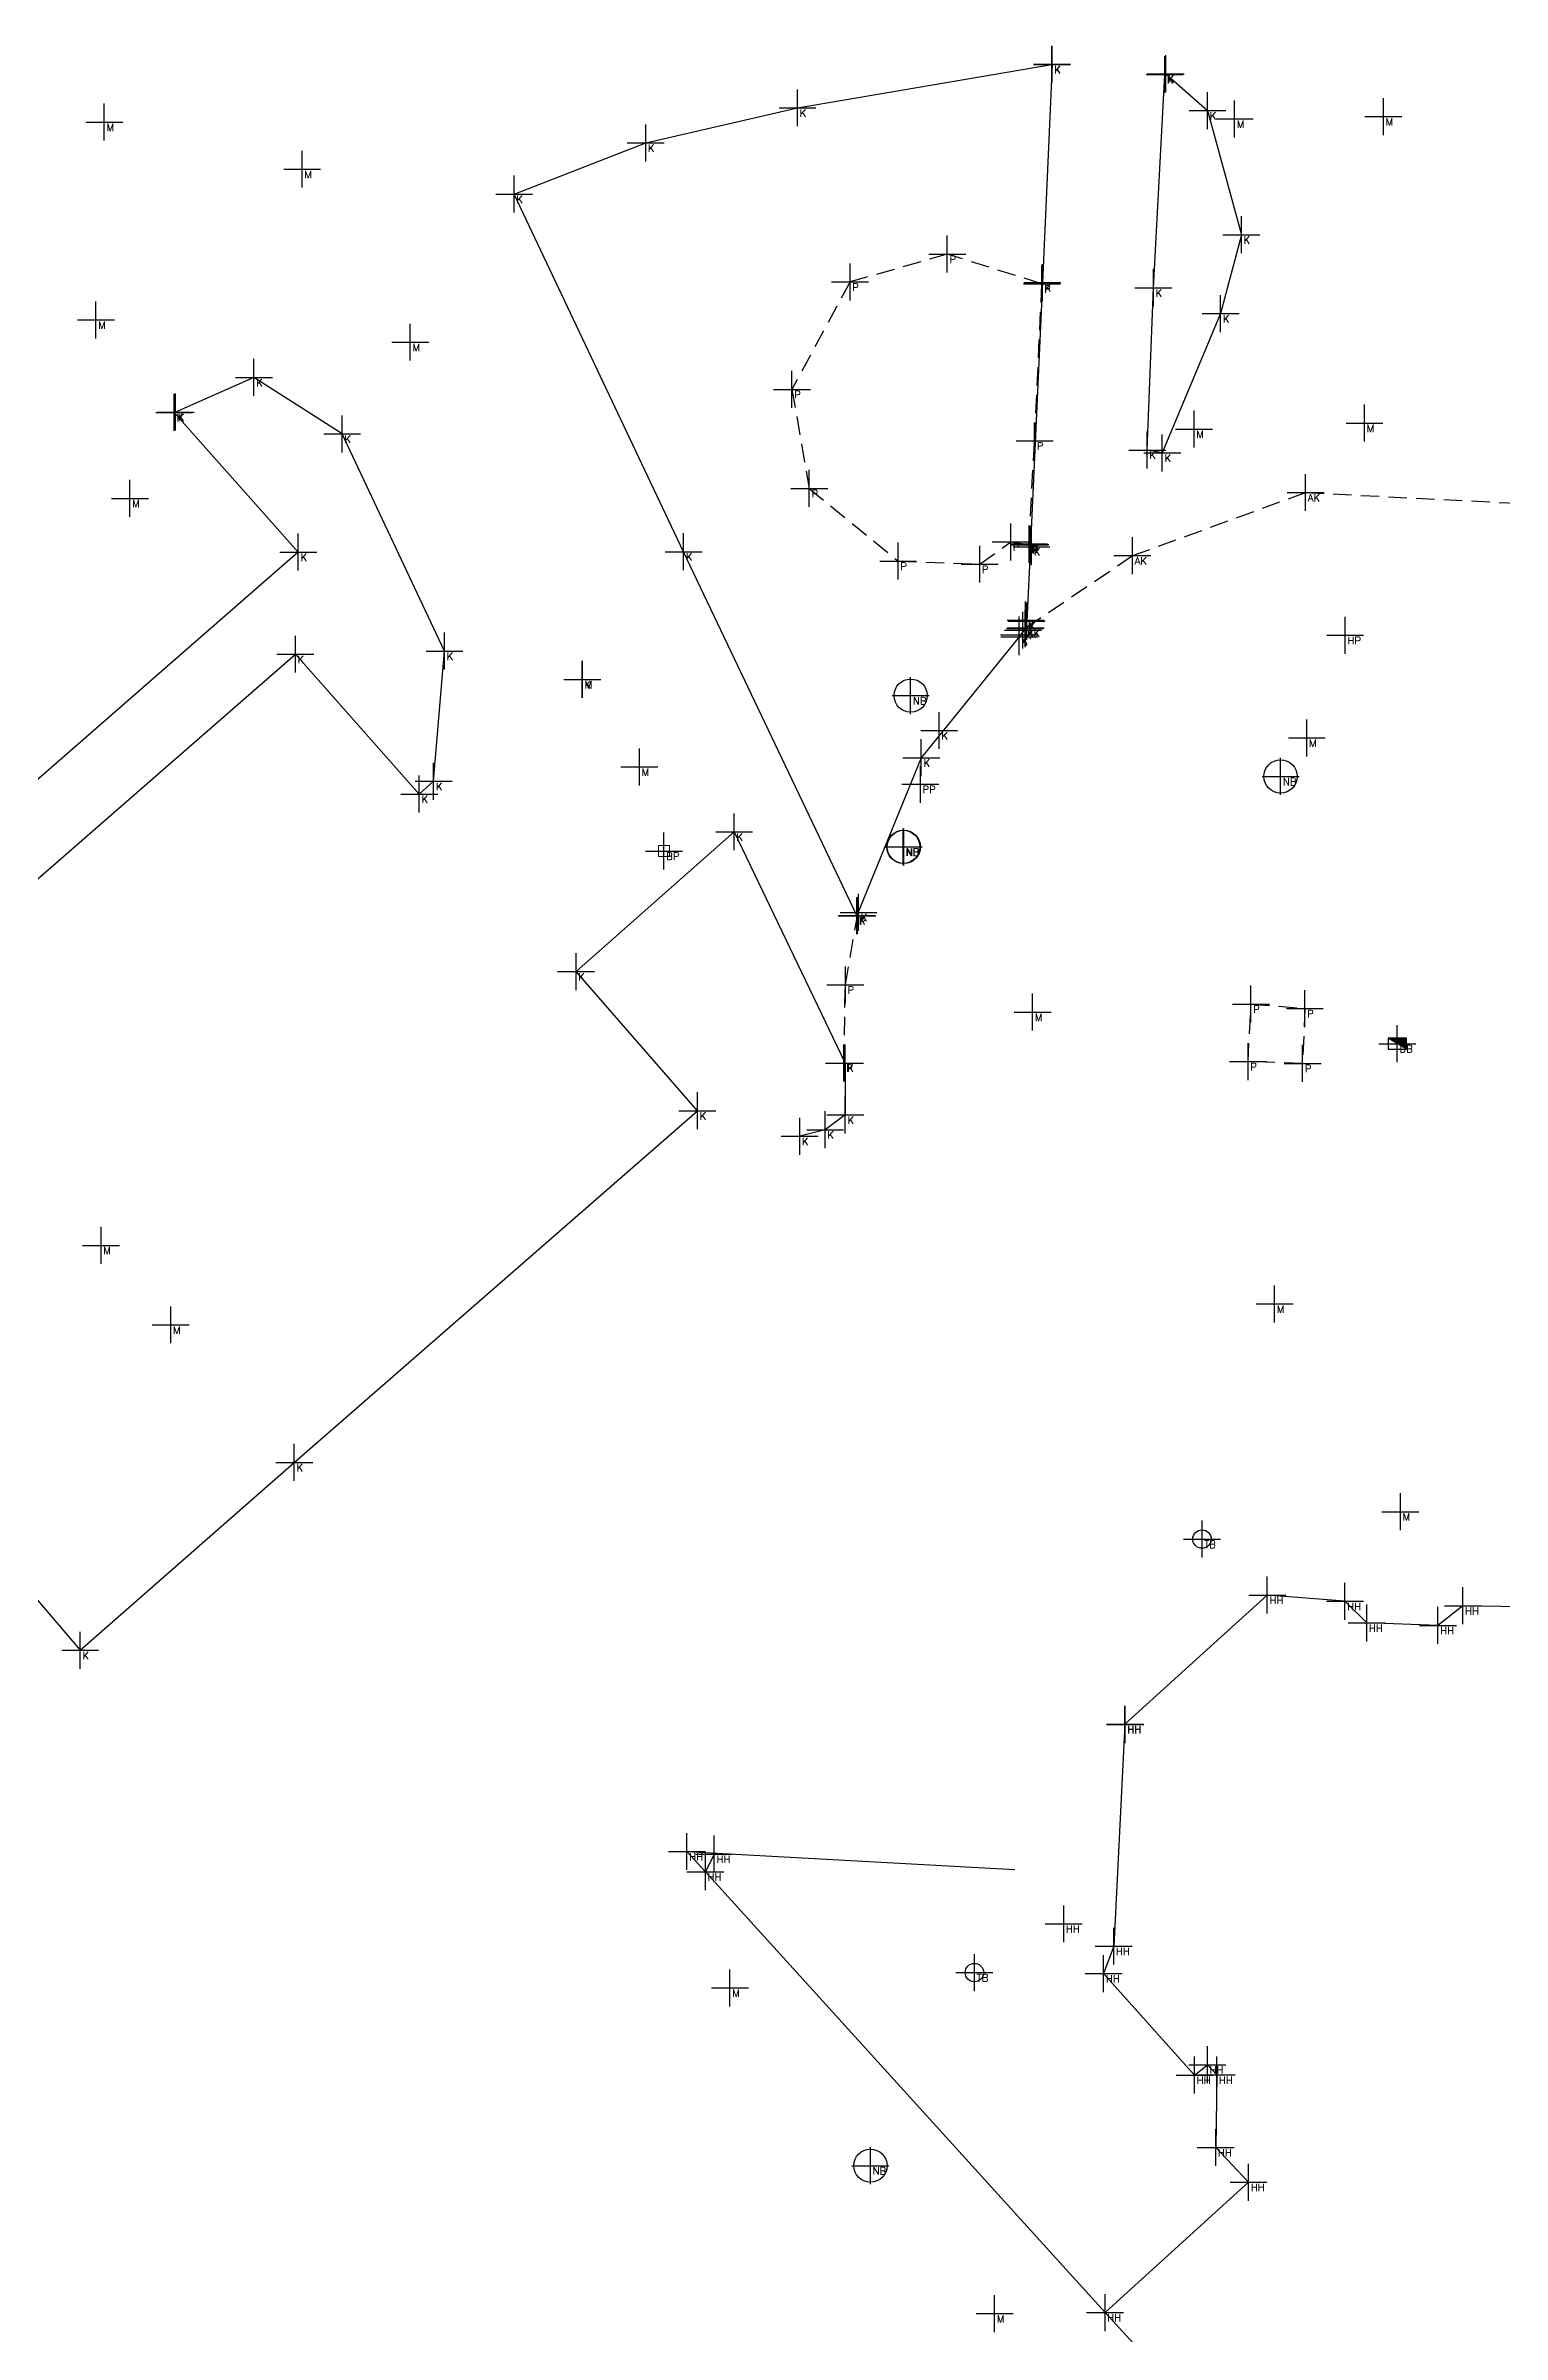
# Model space of a CAD drawing. Header units: metres. Extents: x 113488 to 113987, y 6281306 to 6282136.
# Drawn here: x 113680.6 to 113720.1, y 6281785 to 6281847 of the extents above; entities that cross this region are included whole.
import ezdxf
from ezdxf.enums import TextEntityAlignment as Align

# ---------------------------------------------------------------- set-up
doc = ezdxf.new("R2010")
doc.units = ezdxf.units.M
doc.header["$PDMODE"] = 2
doc.header["$PDSIZE"] = 0.5
doc.linetypes.add('DASHED', pattern=[0.75, 0.5, -0.25])
doc.linetypes.add('HIDDEN2', pattern=[0.1875, 0.125, -0.0625])
for name, color, linetype in [('M-1MATPKT', 7, 'Continuous'), ('M-2VA', 7, 'Continuous'), ('M-3YTOR', 7, 'Continuous'), ('M-7HUS', 7, 'Continuous'), ('M-BEF-BRUNNAR-INMÄTT', 7, 'Continuous'), ('M-BEF-BYGGNAD-INMÄTT', 7, 'Continuous'), ('M-BEF-VA-V', 4, 'HIDDEN2'), ('M-BEF-VA-V-INMÄTT', 7, 'Continuous'), ('M-BEF-VÄGKANT', 6, 'DASHED'), ('M-BEF-VÄGKANTSTÖD', 1, 'Continuous'), ('M-BRUNNAR', 3, 'Continuous'), ('M-BRUNNSLOCK', 1, 'Continuous'), ('pntdesc', 1, 'Continuous')]:
    doc.layers.add(name, color=color, linetype=linetype)
doc.styles.get("Standard").update_dxf_attribs({"font": 'simplex8.shx'})

# ---------------------------------------------------------------- blocks, each defined once
blk = doc.blocks.new('meas')
at = {"color": 0}
blk.add_point((0, 0), dxfattribs=at)
at = {"layer": 'pntdesc'}
blk.add_attdef('PNTDESC', text='', height=1, dxfattribs=at).set_placement((0.3, -0.21), align=Align.TOP_LEFT)
blk = doc.blocks.new('TB')
at = {"layer": 'M-BRUNNAR', "ltscale": 0.1}
blk.add_circle((0, 0), 0.25, dxfattribs=at)
at = {"layer": 'M-BRUNNSLOCK', "ltscale": 0.1}
blk.add_circle((0, 0), 0.25, dxfattribs=at)
blk = doc.blocks.new('NB')
at = {"layer": 'M-BRUNNAR', "ltscale": 0.1}
blk.add_circle((0, 0), 0.45, dxfattribs=at)
blk = doc.blocks.new('AV')
at = {"layer": 'M-BEF-VA-V', "linetype": 'Continuous', "lineweight": 0, "flags": 128}
blk.add_lwpolyline([(-0.15, 0.15), (-0.15, -0.15), (0.15, -0.15), (0.15, 0.15)], close=True, dxfattribs=at)
blk = doc.blocks.new('BEF-DB')
blk.add_hatch(color=256).paths.add_polyline_path([(-0.25, 0.15), (0.25, -0.15), (0.25, 0.15)])
blk.add_line((0.25, -0.15), (-0.25, 0.15))
at = {"flags": 128}
blk.add_lwpolyline([(-0.25, 0.15), (-0.25, -0.15), (0.25, -0.15), (0.25, 0.15)], close=True, dxfattribs=at)

msp = doc.modelspace()

# ---------------------------------------------------------------- linework, layer by layer
at = {"layer": 'M-BEF-BYGGNAD-INMÄTT', "elevation": 7.312, "flags": 128}
msp.add_lwpolyline([(113698.005, 6281798.104), (113706.887, 6281797.62)], dxfattribs=at)
at = {"layer": 'M-BEF-BYGGNAD-INMÄTT'}
for points in [[(113743.399, 6281812.296, 7.582), (113743.404, 6281814.691, 7.588), (113740.944, 6281814.884, 7.586), (113738.093, 6281817.995, 7.551), (113732.152, 6281812.571, 7.548), (113731.919, 6281808.058, 7.55), (113724.37, 6281801.207, 7.574), (113721.095, 6281804.717, 7.561), (113719.021, 6281804.758, 7.586), (113718.348, 6281804.227, 7.585), (113716.417, 6281804.292, 7.593), (113715.829, 6281804.879, 7.585), (113713.724, 6281805.049, 7.507), (113709.869, 6281801.553, 7.563), (113709.877, 6281801.542, 7.562)], [(113709.869, 6281801.553, 7.563), (113709.564, 6281795.541, 7.541), (113709.292, 6281794.798, 7.584), (113711.752, 6281792.051, 7.58), (113712.103, 6281792.331, 7.566), (113712.354, 6281792.052, 7.565), (113712.327, 6281790.089, 7.57), (113713.216, 6281789.148, 7.579), (113709.329, 6281785.618, 7.554), (113715, 6281779.415, 7.537), (113714.793, 6281776.882, 7.546), (113717.442, 6281776.806, 8.12)], [(113698.744, 6281798.035, 7.298), (113698.503, 6281797.555, 7.306), (113698.005, 6281798.104, 7.312)], [(113698.503, 6281797.555, 7.306), (113709.329, 6281785.618, 7.554)]]:
    msp.add_polyline3d(points, dxfattribs=at)
at = {"layer": 'M-BEF-VÄGKANT'}
for points in [[(113707.27, 6281833.512, 7.515), (113707.42, 6281836.304, 7.531), (113707.619, 6281840.556, 7.524), (113705.057, 6281841.361, 7.549), (113702.421, 6281840.607, 7.594), (113700.847, 6281837.698, 7.618), (113701.316, 6281835.018, 7.63), (113703.726, 6281833.048, 7.576), (113705.934, 6281832.965, 7.527), (113706.774, 6281833.568, 7.514), (113707.286, 6281833.491, 7.51)], [(113707.176, 6281831.24, 7.525), (113710.072, 6281833.195, 7.532), (113714.761, 6281834.905, 7.567), (113720.767, 6281834.599, 7.536), (113726.16, 6281832.269, 7.499)], [(113702.255, 6281819.456, 7.465), (113702.296, 6281821.572, 7.471), (113702.62, 6281823.441, 7.474)]]:
    msp.add_polyline3d(points, dxfattribs=at)
msp.add_polyline3d([(113714.681, 6281819.447, 7.355), (113713.204, 6281819.494, 7.346), (113713.282, 6281821.054, 7.38), (113714.742, 6281820.931, 7.296)], close=True, dxfattribs=at)
at = {"layer": 'M-BEF-VÄGKANTSTÖD'}
for points in [[(113707.893, 6281846.503, 7.396), (113707.631, 6281840.591, 7.535), (113707.307, 6281833.493, 7.526), (113707.208, 6281831.425, 7.507), (113707.162, 6281831.221, 7.552), (113707.007, 6281831.001, 7.474), (113704.353, 6281827.723, 7.452), (113702.602, 6281823.448, 7.476), (113697.914, 6281833.302, 7.509), (113693.323, 6281842.987, 7.543), (113696.888, 6281844.37, 7.578), (113700.999, 6281845.322, 7.478), (113707.89, 6281846.494, 7.41)], [(113710.972, 6281846.246, 7.373), (113712.104, 6281845.249, 7.406), (113713.023, 6281841.885, 7.456), (113712.461, 6281839.749, 7.479), (113710.881, 6281835.976, 7.499), (113710.471, 6281836.056, 7.468), (113710.639, 6281840.449, 7.446), (113710.946, 6281846.224, 7.395)], [(113684.114, 6281837.074, 7.405), (113687.476, 6281833.292, 7.473), (113662.691, 6281811.669, 6.708), (113664.069, 6281810.219, 6.797), (113676.189, 6281820.76, 7.125), (113687.396, 6281830.527, 7.466), (113690.754, 6281826.74, 7.404), (113691.142, 6281827.085, 7.387), (113691.436, 6281830.611, 7.438), (113688.664, 6281836.492, 7.461), (113686.276, 6281838.021, 7.472), (113684.152, 6281837.082, 7.418)], [(113678.531, 6281804.842, 7.02), (113677.293, 6281806.423, 7.01), (113678.362, 6281807.304, 7.034), (113681.568, 6281803.552, 7.083), (113687.368, 6281808.64, 7.252), (113698.288, 6281818.163, 7.581), (113694.999, 6281821.931, 7.518), (113699.283, 6281825.716, 7.544), (113702.286, 6281819.455, 7.465), (113702.293, 6281818.049, 7.453), (113701.747, 6281817.65, 7.462), (113701.059, 6281817.472, 7.455)]]:
    msp.add_polyline3d(points, dxfattribs=at)

# ---------------------------------------------------------------- block references
at = {"layer": 'M-1MATPKT', "color": 130}
ref = msp.add_blockref('meas', (113715.835, 6281831.038, 7.484), dxfattribs=dict(at, xscale=0.2, yscale=0.2, zscale=0.2))
ref.add_attrib('PNTDESC', 'HP', dxfattribs={"layer": 'pntdesc', "height": 0.2}).set_placement((113715.895, 6281830.996, 7.484), align=Align.TOP_LEFT)
at = {"layer": 'M-1MATPKT', "color": 20}
ref = msp.add_blockref('meas', (113704.326, 6281827.006, 7.483), dxfattribs=dict(at, xscale=0.2, yscale=0.2, zscale=0.2))
ref.add_attrib('PNTDESC', 'PP', dxfattribs={"layer": 'pntdesc', "height": 0.2}).set_placement((113704.386, 6281826.964, 7.483), align=Align.TOP_LEFT)
at = {"layer": 'M-2VA', "color": 20}
ref = msp.add_blockref('meas', (113704.064, 6281829.405, 7.624), dxfattribs=dict(at, xscale=0.2, yscale=0.2, zscale=0.2))
ref.add_attrib('PNTDESC', 'NB', dxfattribs={"layer": 'pntdesc', "height": 0.2}).set_placement((113704.124, 6281829.363, 7.624), align=Align.TOP_LEFT)
ref = msp.add_blockref('meas', (113714.085, 6281827.217, 7.425), dxfattribs=dict(at, xscale=0.2, yscale=0.2, zscale=0.2))
ref.add_attrib('PNTDESC', 'NB', dxfattribs={"layer": 'pntdesc', "height": 0.2}).set_placement((113714.145, 6281827.175, 7.425), align=Align.TOP_LEFT)
at = {"layer": 'M-2VA', "color": 210}
ref = msp.add_blockref('meas', (113697.382, 6281825.197, 7.536), dxfattribs=dict(at, xscale=0.2, yscale=0.2, zscale=0.2))
ref.add_attrib('PNTDESC', 'BP', dxfattribs={"layer": 'pntdesc', "height": 0.2}).set_placement((113697.442, 6281825.155, 7.536), align=Align.TOP_LEFT)
at = {"layer": 'M-2VA', "color": 20}
ref = msp.add_blockref('meas', (113703.865, 6281825.31, 7.438), dxfattribs=dict(at, xscale=0.2, yscale=0.2, zscale=0.2))
ref.add_attrib('PNTDESC', 'NB', dxfattribs={"layer": 'pntdesc', "height": 0.2}).set_placement((113703.925, 6281825.268, 7.438), align=Align.TOP_LEFT)
ref = msp.add_blockref('meas', (113703.88, 6281825.308, 7.459), dxfattribs=dict(at, xscale=0.2, yscale=0.2, zscale=0.2))
ref.add_attrib('PNTDESC', 'NB', dxfattribs={"layer": 'pntdesc', "height": 0.2}).set_placement((113703.94, 6281825.266, 7.459), align=Align.TOP_LEFT)
at = {"layer": 'M-2VA', "color": 150}
ref = msp.add_blockref('meas', (113717.245, 6281819.979, 7.294), dxfattribs=dict(at, xscale=0.2, yscale=0.2, zscale=0.2))
ref.add_attrib('PNTDESC', 'DB', dxfattribs={"layer": 'pntdesc', "height": 0.2}).set_placement((113717.305, 6281819.937, 7.294), align=Align.TOP_LEFT)
at = {"layer": 'M-2VA', "color": 50}
ref = msp.add_blockref('meas', (113711.956, 6281806.564, 7.501), dxfattribs=dict(at, xscale=0.2, yscale=0.2, zscale=0.2))
ref.add_attrib('PNTDESC', 'TB', dxfattribs={"layer": 'pntdesc', "height": 0.2}).set_placement((113712.016, 6281806.522, 7.501), align=Align.TOP_LEFT)
ref = msp.add_blockref('meas', (113705.792, 6281794.825, 7.492), dxfattribs=dict(at, xscale=0.2, yscale=0.2, zscale=0.2))
ref.add_attrib('PNTDESC', 'TB', dxfattribs={"layer": 'pntdesc', "height": 0.2}).set_placement((113705.852, 6281794.783, 7.492), align=Align.TOP_LEFT)
at = {"layer": 'M-2VA', "color": 20}
ref = msp.add_blockref('meas', (113702.974, 6281789.596, 7.456), dxfattribs=dict(at, xscale=0.2, yscale=0.2, zscale=0.2))
ref.add_attrib('PNTDESC', 'NB', dxfattribs={"layer": 'pntdesc', "height": 0.2}).set_placement((113703.034, 6281789.554, 7.456), align=Align.TOP_LEFT)
at = {"layer": 'M-3YTOR', "color": 130}
ref = msp.add_blockref('meas', (113707.89, 6281846.494, 7.41), dxfattribs=dict(at, xscale=0.2, yscale=0.2, zscale=0.2))
ref.add_attrib('PNTDESC', 'K', dxfattribs={"layer": 'pntdesc', "height": 0.2}).set_placement((113707.95, 6281846.452, 7.41), align=Align.TOP_LEFT)
ref = msp.add_blockref('meas', (113707.893, 6281846.503, 7.396), dxfattribs=dict(at, xscale=0.2, yscale=0.2, zscale=0.2))
ref.add_attrib('PNTDESC', 'K', dxfattribs={"layer": 'pntdesc', "height": 0.2}).set_placement((113707.953, 6281846.461, 7.396), align=Align.TOP_LEFT)
ref = msp.add_blockref('meas', (113710.946, 6281846.224, 7.395), dxfattribs=dict(at, xscale=0.2, yscale=0.2, zscale=0.2))
ref.add_attrib('PNTDESC', 'K', dxfattribs={"layer": 'pntdesc', "height": 0.2}).set_placement((113711.006, 6281846.182, 7.395), align=Align.TOP_LEFT)
ref = msp.add_blockref('meas', (113710.972, 6281846.246, 7.373), dxfattribs=dict(at, xscale=0.2, yscale=0.2, zscale=0.2))
ref.add_attrib('PNTDESC', 'K', dxfattribs={"layer": 'pntdesc', "height": 0.2}).set_placement((113711.032, 6281846.204, 7.373), align=Align.TOP_LEFT)
at = {"layer": 'M-3YTOR', "color": 90}
ref = msp.add_blockref('meas', (113682.22, 6281844.936, 7.436), dxfattribs=dict(at, xscale=0.2, yscale=0.2, zscale=0.2))
ref.add_attrib('PNTDESC', 'M', dxfattribs={"layer": 'pntdesc', "height": 0.2}).set_placement((113682.28, 6281844.894, 7.436), align=Align.TOP_LEFT)
at = {"layer": 'M-3YTOR', "color": 130}
ref = msp.add_blockref('meas', (113700.999, 6281845.322, 7.478), dxfattribs=dict(at, xscale=0.2, yscale=0.2, zscale=0.2))
ref.add_attrib('PNTDESC', 'K', dxfattribs={"layer": 'pntdesc', "height": 0.2}).set_placement((113701.059, 6281845.28, 7.478), align=Align.TOP_LEFT)
ref = msp.add_blockref('meas', (113712.104, 6281845.249, 7.406), dxfattribs=dict(at, xscale=0.2, yscale=0.2, zscale=0.2))
ref.add_attrib('PNTDESC', 'K', dxfattribs={"layer": 'pntdesc', "height": 0.2}).set_placement((113712.164, 6281845.207, 7.406), align=Align.TOP_LEFT)
at = {"layer": 'M-3YTOR', "color": 90}
ref = msp.add_blockref('meas', (113712.839, 6281845.021, 7.405), dxfattribs=dict(at, xscale=0.2, yscale=0.2, zscale=0.2))
ref.add_attrib('PNTDESC', 'M', dxfattribs={"layer": 'pntdesc', "height": 0.2}).set_placement((113712.899, 6281844.979, 7.405), align=Align.TOP_LEFT)
ref = msp.add_blockref('meas', (113716.868, 6281845.084, 7.489), dxfattribs=dict(at, xscale=0.2, yscale=0.2, zscale=0.2))
ref.add_attrib('PNTDESC', 'M', dxfattribs={"layer": 'pntdesc', "height": 0.2}).set_placement((113716.928, 6281845.042, 7.489), align=Align.TOP_LEFT)
at = {"layer": 'M-3YTOR', "color": 130}
ref = msp.add_blockref('meas', (113696.888, 6281844.37, 7.578), dxfattribs=dict(at, xscale=0.2, yscale=0.2, zscale=0.2))
ref.add_attrib('PNTDESC', 'K', dxfattribs={"layer": 'pntdesc', "height": 0.2}).set_placement((113696.948, 6281844.328, 7.578), align=Align.TOP_LEFT)
at = {"layer": 'M-3YTOR', "color": 90}
ref = msp.add_blockref('meas', (113687.581, 6281843.662, 7.525), dxfattribs=dict(at, xscale=0.2, yscale=0.2, zscale=0.2))
ref.add_attrib('PNTDESC', 'M', dxfattribs={"layer": 'pntdesc', "height": 0.2}).set_placement((113687.641, 6281843.62, 7.525), align=Align.TOP_LEFT)
at = {"layer": 'M-3YTOR', "color": 130}
ref = msp.add_blockref('meas', (113693.323, 6281842.987, 7.543), dxfattribs=dict(at, xscale=0.2, yscale=0.2, zscale=0.2))
ref.add_attrib('PNTDESC', 'K', dxfattribs={"layer": 'pntdesc', "height": 0.2}).set_placement((113693.383, 6281842.945, 7.543), align=Align.TOP_LEFT)
ref = msp.add_blockref('meas', (113713.023, 6281841.885, 7.456), dxfattribs=dict(at, xscale=0.2, yscale=0.2, zscale=0.2))
ref.add_attrib('PNTDESC', 'K', dxfattribs={"layer": 'pntdesc', "height": 0.2}).set_placement((113713.083, 6281841.843, 7.456), align=Align.TOP_LEFT)
at = {"layer": 'M-3YTOR', "color": 164}
ref = msp.add_blockref('meas', (113705.057, 6281841.361, 7.549), dxfattribs=dict(at, xscale=0.2, yscale=0.2, zscale=0.2))
ref.add_attrib('PNTDESC', 'P', dxfattribs={"layer": 'pntdesc', "height": 0.2}).set_placement((113705.117, 6281841.319, 7.549), align=Align.TOP_LEFT)
ref = msp.add_blockref('meas', (113702.421, 6281840.607, 7.594), dxfattribs=dict(at, xscale=0.2, yscale=0.2, zscale=0.2))
ref.add_attrib('PNTDESC', 'P', dxfattribs={"layer": 'pntdesc', "height": 0.2}).set_placement((113702.481, 6281840.565, 7.594), align=Align.TOP_LEFT)
ref = msp.add_blockref('meas', (113707.619, 6281840.556, 7.524), dxfattribs=dict(at, xscale=0.2, yscale=0.2, zscale=0.2))
ref.add_attrib('PNTDESC', 'P', dxfattribs={"layer": 'pntdesc', "height": 0.2}).set_placement((113707.679, 6281840.514, 7.524), align=Align.TOP_LEFT)
at = {"layer": 'M-3YTOR', "color": 130}
ref = msp.add_blockref('meas', (113707.631, 6281840.591, 7.535), dxfattribs=dict(at, xscale=0.2, yscale=0.2, zscale=0.2))
ref.add_attrib('PNTDESC', 'K', dxfattribs={"layer": 'pntdesc', "height": 0.2}).set_placement((113707.691, 6281840.549, 7.535), align=Align.TOP_LEFT)
ref = msp.add_blockref('meas', (113710.639, 6281840.449, 7.446), dxfattribs=dict(at, xscale=0.2, yscale=0.2, zscale=0.2))
ref.add_attrib('PNTDESC', 'K', dxfattribs={"layer": 'pntdesc', "height": 0.2}).set_placement((113710.699, 6281840.407, 7.446), align=Align.TOP_LEFT)
at = {"layer": 'M-3YTOR', "color": 90}
ref = msp.add_blockref('meas', (113681.995, 6281839.578, 7.349), dxfattribs=dict(at, xscale=0.2, yscale=0.2, zscale=0.2))
ref.add_attrib('PNTDESC', 'M', dxfattribs={"layer": 'pntdesc', "height": 0.2}).set_placement((113682.055, 6281839.536, 7.349), align=Align.TOP_LEFT)
at = {"layer": 'M-3YTOR', "color": 130}
ref = msp.add_blockref('meas', (113712.461, 6281839.749, 7.479), dxfattribs=dict(at, xscale=0.2, yscale=0.2, zscale=0.2))
ref.add_attrib('PNTDESC', 'K', dxfattribs={"layer": 'pntdesc', "height": 0.2}).set_placement((113712.521, 6281839.707, 7.479), align=Align.TOP_LEFT)
at = {"layer": 'M-3YTOR', "color": 90}
ref = msp.add_blockref('meas', (113690.509, 6281838.976, 7.491), dxfattribs=dict(at, xscale=0.2, yscale=0.2, zscale=0.2))
ref.add_attrib('PNTDESC', 'M', dxfattribs={"layer": 'pntdesc', "height": 0.2}).set_placement((113690.569, 6281838.934, 7.491), align=Align.TOP_LEFT)
at = {"layer": 'M-3YTOR', "color": 130}
ref = msp.add_blockref('meas', (113686.276, 6281838.021, 7.472), dxfattribs=dict(at, xscale=0.2, yscale=0.2, zscale=0.2))
ref.add_attrib('PNTDESC', 'K', dxfattribs={"layer": 'pntdesc', "height": 0.2}).set_placement((113686.336, 6281837.979, 7.472), align=Align.TOP_LEFT)
at = {"layer": 'M-3YTOR', "color": 164}
ref = msp.add_blockref('meas', (113700.847, 6281837.698, 7.618), dxfattribs=dict(at, xscale=0.2, yscale=0.2, zscale=0.2))
ref.add_attrib('PNTDESC', 'P', dxfattribs={"layer": 'pntdesc', "height": 0.2}).set_placement((113700.907, 6281837.656, 7.618), align=Align.TOP_LEFT)
at = {"layer": 'M-3YTOR', "color": 130}
ref = msp.add_blockref('meas', (113684.114, 6281837.074, 7.405), dxfattribs=dict(at, xscale=0.2, yscale=0.2, zscale=0.2))
ref.add_attrib('PNTDESC', 'K', dxfattribs={"layer": 'pntdesc', "height": 0.2}).set_placement((113684.174, 6281837.032, 7.405), align=Align.TOP_LEFT)
ref = msp.add_blockref('meas', (113684.152, 6281837.082, 7.418), dxfattribs=dict(at, xscale=0.2, yscale=0.2, zscale=0.2))
ref.add_attrib('PNTDESC', 'K', dxfattribs={"layer": 'pntdesc', "height": 0.2}).set_placement((113684.212, 6281837.04, 7.418), align=Align.TOP_LEFT)
at = {"layer": 'M-3YTOR', "color": 90}
ref = msp.add_blockref('meas', (113716.358, 6281836.785, 7.552), dxfattribs=dict(at, xscale=0.2, yscale=0.2, zscale=0.2))
ref.add_attrib('PNTDESC', 'M', dxfattribs={"layer": 'pntdesc', "height": 0.2}).set_placement((113716.418, 6281836.743, 7.552), align=Align.TOP_LEFT)
at = {"layer": 'M-3YTOR', "color": 130}
ref = msp.add_blockref('meas', (113688.664, 6281836.492, 7.461), dxfattribs=dict(at, xscale=0.2, yscale=0.2, zscale=0.2))
ref.add_attrib('PNTDESC', 'K', dxfattribs={"layer": 'pntdesc', "height": 0.2}).set_placement((113688.724, 6281836.45, 7.461), align=Align.TOP_LEFT)
at = {"layer": 'M-3YTOR', "color": 164}
ref = msp.add_blockref('meas', (113707.42, 6281836.304, 7.531), dxfattribs=dict(at, xscale=0.2, yscale=0.2, zscale=0.2))
ref.add_attrib('PNTDESC', 'P', dxfattribs={"layer": 'pntdesc', "height": 0.2}).set_placement((113707.48, 6281836.262, 7.531), align=Align.TOP_LEFT)
at = {"layer": 'M-3YTOR', "color": 130}
ref = msp.add_blockref('meas', (113710.471, 6281836.056, 7.468), dxfattribs=dict(at, xscale=0.2, yscale=0.2, zscale=0.2))
ref.add_attrib('PNTDESC', 'K', dxfattribs={"layer": 'pntdesc', "height": 0.2}).set_placement((113710.531, 6281836.014, 7.468), align=Align.TOP_LEFT)
at = {"layer": 'M-3YTOR', "color": 90}
ref = msp.add_blockref('meas', (113711.74, 6281836.625, 7.503), dxfattribs=dict(at, xscale=0.2, yscale=0.2, zscale=0.2))
ref.add_attrib('PNTDESC', 'M', dxfattribs={"layer": 'pntdesc', "height": 0.2}).set_placement((113711.8, 6281836.583, 7.503), align=Align.TOP_LEFT)
at = {"layer": 'M-3YTOR', "color": 130}
ref = msp.add_blockref('meas', (113710.881, 6281835.976, 7.499), dxfattribs=dict(at, xscale=0.2, yscale=0.2, zscale=0.2))
ref.add_attrib('PNTDESC', 'K', dxfattribs={"layer": 'pntdesc', "height": 0.2}).set_placement((113710.941, 6281835.934, 7.499), align=Align.TOP_LEFT)
at = {"layer": 'M-3YTOR', "color": 164}
ref = msp.add_blockref('meas', (113701.316, 6281835.018, 7.63), dxfattribs=dict(at, xscale=0.2, yscale=0.2, zscale=0.2))
ref.add_attrib('PNTDESC', 'P', dxfattribs={"layer": 'pntdesc', "height": 0.2}).set_placement((113701.376, 6281834.976, 7.63), align=Align.TOP_LEFT)
at = {"layer": 'M-3YTOR', "color": 28}
ref = msp.add_blockref('meas', (113714.761, 6281834.905, 7.567), dxfattribs=dict(at, xscale=0.2, yscale=0.2, zscale=0.2))
ref.add_attrib('PNTDESC', 'AK', dxfattribs={"layer": 'pntdesc', "height": 0.2}).set_placement((113714.821, 6281834.863, 7.567), align=Align.TOP_LEFT)
at = {"layer": 'M-3YTOR', "color": 90}
ref = msp.add_blockref('meas', (113682.914, 6281834.746, 7.371), dxfattribs=dict(at, xscale=0.2, yscale=0.2, zscale=0.2))
ref.add_attrib('PNTDESC', 'M', dxfattribs={"layer": 'pntdesc', "height": 0.2}).set_placement((113682.974, 6281834.704, 7.371), align=Align.TOP_LEFT)
at = {"layer": 'M-3YTOR', "color": 164}
ref = msp.add_blockref('meas', (113706.774, 6281833.568, 7.514), dxfattribs=dict(at, xscale=0.2, yscale=0.2, zscale=0.2))
ref.add_attrib('PNTDESC', 'P', dxfattribs={"layer": 'pntdesc', "height": 0.2}).set_placement((113706.834, 6281833.526, 7.514), align=Align.TOP_LEFT)
at = {"layer": 'M-3YTOR', "color": 130}
ref = msp.add_blockref('meas', (113687.476, 6281833.292, 7.473), dxfattribs=dict(at, xscale=0.2, yscale=0.2, zscale=0.2))
ref.add_attrib('PNTDESC', 'K', dxfattribs={"layer": 'pntdesc', "height": 0.2}).set_placement((113687.536, 6281833.25, 7.473), align=Align.TOP_LEFT)
ref = msp.add_blockref('meas', (113697.914, 6281833.302, 7.509), dxfattribs=dict(at, xscale=0.2, yscale=0.2, zscale=0.2))
ref.add_attrib('PNTDESC', 'K', dxfattribs={"layer": 'pntdesc', "height": 0.2}).set_placement((113697.974, 6281833.26, 7.509), align=Align.TOP_LEFT)
at = {"layer": 'M-3YTOR', "color": 164}
ref = msp.add_blockref('meas', (113703.726, 6281833.048, 7.576), dxfattribs=dict(at, xscale=0.2, yscale=0.2, zscale=0.2))
ref.add_attrib('PNTDESC', 'P', dxfattribs={"layer": 'pntdesc', "height": 0.2}).set_placement((113703.786, 6281833.006, 7.576), align=Align.TOP_LEFT)
ref = msp.add_blockref('meas', (113705.934, 6281832.965, 7.527), dxfattribs=dict(at, xscale=0.2, yscale=0.2, zscale=0.2))
ref.add_attrib('PNTDESC', 'P', dxfattribs={"layer": 'pntdesc', "height": 0.2}).set_placement((113705.994, 6281832.923, 7.527), align=Align.TOP_LEFT)
ref = msp.add_blockref('meas', (113707.27, 6281833.512, 7.515), dxfattribs=dict(at, xscale=0.2, yscale=0.2, zscale=0.2))
ref.add_attrib('PNTDESC', 'P', dxfattribs={"layer": 'pntdesc', "height": 0.2}).set_placement((113707.33, 6281833.47, 7.515), align=Align.TOP_LEFT)
ref = msp.add_blockref('meas', (113707.286, 6281833.491, 7.51), dxfattribs=dict(at, xscale=0.2, yscale=0.2, zscale=0.2))
ref.add_attrib('PNTDESC', 'P', dxfattribs={"layer": 'pntdesc', "height": 0.2}).set_placement((113707.346, 6281833.449, 7.51), align=Align.TOP_LEFT)
at = {"layer": 'M-3YTOR', "color": 130}
ref = msp.add_blockref('meas', (113707.307, 6281833.493, 7.526), dxfattribs=dict(at, xscale=0.2, yscale=0.2, zscale=0.2))
ref.add_attrib('PNTDESC', 'K', dxfattribs={"layer": 'pntdesc', "height": 0.2}).set_placement((113707.367, 6281833.451, 7.526), align=Align.TOP_LEFT)
ref = msp.add_blockref('meas', (113707.338, 6281833.438, 7.564), dxfattribs=dict(at, xscale=0.2, yscale=0.2, zscale=0.2))
ref.add_attrib('PNTDESC', 'K', dxfattribs={"layer": 'pntdesc', "height": 0.2}).set_placement((113707.398, 6281833.396, 7.564), align=Align.TOP_LEFT)
at = {"layer": 'M-3YTOR', "color": 28}
ref = msp.add_blockref('meas', (113710.072, 6281833.195, 7.532), dxfattribs=dict(at, xscale=0.2, yscale=0.2, zscale=0.2))
ref.add_attrib('PNTDESC', 'AK', dxfattribs={"layer": 'pntdesc', "height": 0.2}).set_placement((113710.132, 6281833.153, 7.532), align=Align.TOP_LEFT)
at = {"layer": 'M-3YTOR', "color": 130}
ref = msp.add_blockref('meas', (113707.105, 6281831.177, 7.523), dxfattribs=dict(at, xscale=0.2, yscale=0.2, zscale=0.2))
ref.add_attrib('PNTDESC', 'K', dxfattribs={"layer": 'pntdesc', "height": 0.2}).set_placement((113707.165, 6281831.135, 7.523), align=Align.TOP_LEFT)
ref = msp.add_blockref('meas', (113707.162, 6281831.221, 7.552), dxfattribs=dict(at, xscale=0.2, yscale=0.2, zscale=0.2))
ref.add_attrib('PNTDESC', 'K', dxfattribs={"layer": 'pntdesc', "height": 0.2}).set_placement((113707.222, 6281831.179, 7.552), align=Align.TOP_LEFT)
at = {"layer": 'M-3YTOR', "color": 28}
ref = msp.add_blockref('meas', (113707.176, 6281831.24, 7.525), dxfattribs=dict(at, xscale=0.2, yscale=0.2, zscale=0.2))
ref.add_attrib('PNTDESC', 'AK', dxfattribs={"layer": 'pntdesc', "height": 0.2}).set_placement((113707.236, 6281831.198, 7.525), align=Align.TOP_LEFT)
at = {"layer": 'M-3YTOR', "color": 130}
ref = msp.add_blockref('meas', (113707.178, 6281831.452, 7.574), dxfattribs=dict(at, xscale=0.2, yscale=0.2, zscale=0.2))
ref.add_attrib('PNTDESC', 'K', dxfattribs={"layer": 'pntdesc', "height": 0.2}).set_placement((113707.238, 6281831.41, 7.574), align=Align.TOP_LEFT)
ref = msp.add_blockref('meas', (113707.208, 6281831.425, 7.507), dxfattribs=dict(at, xscale=0.2, yscale=0.2, zscale=0.2))
ref.add_attrib('PNTDESC', 'K', dxfattribs={"layer": 'pntdesc', "height": 0.2}).set_placement((113707.268, 6281831.383, 7.507), align=Align.TOP_LEFT)
ref = msp.add_blockref('meas', (113687.396, 6281830.527, 7.466), dxfattribs=dict(at, xscale=0.2, yscale=0.2, zscale=0.2))
ref.add_attrib('PNTDESC', 'K', dxfattribs={"layer": 'pntdesc', "height": 0.2}).set_placement((113687.456, 6281830.485, 7.466), align=Align.TOP_LEFT)
ref = msp.add_blockref('meas', (113691.436, 6281830.611, 7.438), dxfattribs=dict(at, xscale=0.2, yscale=0.2, zscale=0.2))
ref.add_attrib('PNTDESC', 'K', dxfattribs={"layer": 'pntdesc', "height": 0.2}).set_placement((113691.496, 6281830.569, 7.438), align=Align.TOP_LEFT)
ref = msp.add_blockref('meas', (113707, 6281831.047, 7.526), dxfattribs=dict(at, xscale=0.2, yscale=0.2, zscale=0.2))
ref.add_attrib('PNTDESC', 'K', dxfattribs={"layer": 'pntdesc', "height": 0.2}).set_placement((113707.06, 6281831.005, 7.526), align=Align.TOP_LEFT)
ref = msp.add_blockref('meas', (113707.007, 6281831.001, 7.474), dxfattribs=dict(at, xscale=0.2, yscale=0.2, zscale=0.2))
ref.add_attrib('PNTDESC', 'K', dxfattribs={"layer": 'pntdesc', "height": 0.2}).set_placement((113707.067, 6281830.959, 7.474), align=Align.TOP_LEFT)
ref = msp.add_blockref('meas', (113695.169, 6281829.841, 7.475), dxfattribs=dict(at, xscale=0.2, yscale=0.2, zscale=0.2))
ref.add_attrib('PNTDESC', 'K', dxfattribs={"layer": 'pntdesc', "height": 0.2}).set_placement((113695.229, 6281829.799, 7.475), align=Align.TOP_LEFT)
at = {"layer": 'M-3YTOR', "color": 90}
ref = msp.add_blockref('meas', (113695.174, 6281829.844, 7.478), dxfattribs=dict(at, xscale=0.2, yscale=0.2, zscale=0.2))
ref.add_attrib('PNTDESC', 'M', dxfattribs={"layer": 'pntdesc', "height": 0.2}).set_placement((113695.234, 6281829.802, 7.478), align=Align.TOP_LEFT)
at = {"layer": 'M-3YTOR', "color": 130}
ref = msp.add_blockref('meas', (113704.836, 6281828.461, 7.474), dxfattribs=dict(at, xscale=0.2, yscale=0.2, zscale=0.2))
ref.add_attrib('PNTDESC', 'K', dxfattribs={"layer": 'pntdesc', "height": 0.2}).set_placement((113704.896, 6281828.419, 7.474), align=Align.TOP_LEFT)
at = {"layer": 'M-3YTOR', "color": 90}
ref = msp.add_blockref('meas', (113714.796, 6281828.258, 7.428), dxfattribs=dict(at, xscale=0.2, yscale=0.2, zscale=0.2))
ref.add_attrib('PNTDESC', 'M', dxfattribs={"layer": 'pntdesc', "height": 0.2}).set_placement((113714.856, 6281828.216, 7.428), align=Align.TOP_LEFT)
ref = msp.add_blockref('meas', (113696.717, 6281827.473, 7.5), dxfattribs=dict(at, xscale=0.2, yscale=0.2, zscale=0.2))
ref.add_attrib('PNTDESC', 'M', dxfattribs={"layer": 'pntdesc', "height": 0.2}).set_placement((113696.777, 6281827.431, 7.5), align=Align.TOP_LEFT)
at = {"layer": 'M-3YTOR', "color": 130}
ref = msp.add_blockref('meas', (113704.353, 6281827.723, 7.452), dxfattribs=dict(at, xscale=0.2, yscale=0.2, zscale=0.2))
ref.add_attrib('PNTDESC', 'K', dxfattribs={"layer": 'pntdesc', "height": 0.2}).set_placement((113704.413, 6281827.681, 7.452), align=Align.TOP_LEFT)
ref = msp.add_blockref('meas', (113690.754, 6281826.74, 7.404), dxfattribs=dict(at, xscale=0.2, yscale=0.2, zscale=0.2))
ref.add_attrib('PNTDESC', 'K', dxfattribs={"layer": 'pntdesc', "height": 0.2}).set_placement((113690.814, 6281826.698, 7.404), align=Align.TOP_LEFT)
ref = msp.add_blockref('meas', (113691.142, 6281827.085, 7.387), dxfattribs=dict(at, xscale=0.2, yscale=0.2, zscale=0.2))
ref.add_attrib('PNTDESC', 'K', dxfattribs={"layer": 'pntdesc', "height": 0.2}).set_placement((113691.202, 6281827.043, 7.387), align=Align.TOP_LEFT)
ref = msp.add_blockref('meas', (113699.283, 6281825.716, 7.544), dxfattribs=dict(at, xscale=0.2, yscale=0.2, zscale=0.2))
ref.add_attrib('PNTDESC', 'K', dxfattribs={"layer": 'pntdesc', "height": 0.2}).set_placement((113699.343, 6281825.674, 7.544), align=Align.TOP_LEFT)
ref = msp.add_blockref('meas', (113702.602, 6281823.448, 7.476), dxfattribs=dict(at, xscale=0.2, yscale=0.2, zscale=0.2))
ref.add_attrib('PNTDESC', 'K', dxfattribs={"layer": 'pntdesc', "height": 0.2}).set_placement((113702.662, 6281823.406, 7.476), align=Align.TOP_LEFT)
at = {"layer": 'M-3YTOR', "color": 164}
ref = msp.add_blockref('meas', (113702.62, 6281823.441, 7.474), dxfattribs=dict(at, xscale=0.2, yscale=0.2, zscale=0.2))
ref.add_attrib('PNTDESC', 'P', dxfattribs={"layer": 'pntdesc', "height": 0.2}).set_placement((113702.68, 6281823.399, 7.474), align=Align.TOP_LEFT)
at = {"layer": 'M-3YTOR', "color": 130}
ref = msp.add_blockref('meas', (113702.651, 6281823.535, 7.482), dxfattribs=dict(at, xscale=0.2, yscale=0.2, zscale=0.2))
ref.add_attrib('PNTDESC', 'K', dxfattribs={"layer": 'pntdesc', "height": 0.2}).set_placement((113702.711, 6281823.493, 7.482), align=Align.TOP_LEFT)
ref = msp.add_blockref('meas', (113694.999, 6281821.931, 7.518), dxfattribs=dict(at, xscale=0.2, yscale=0.2, zscale=0.2))
ref.add_attrib('PNTDESC', 'K', dxfattribs={"layer": 'pntdesc', "height": 0.2}).set_placement((113695.059, 6281821.889, 7.518), align=Align.TOP_LEFT)
at = {"layer": 'M-3YTOR', "color": 164}
ref = msp.add_blockref('meas', (113702.296, 6281821.572, 7.471), dxfattribs=dict(at, xscale=0.2, yscale=0.2, zscale=0.2))
ref.add_attrib('PNTDESC', 'P', dxfattribs={"layer": 'pntdesc', "height": 0.2}).set_placement((113702.356, 6281821.53, 7.471), align=Align.TOP_LEFT)
at = {"layer": 'M-3YTOR', "color": 90}
ref = msp.add_blockref('meas', (113707.368, 6281820.835, 7.4), dxfattribs=dict(at, xscale=0.2, yscale=0.2, zscale=0.2))
ref.add_attrib('PNTDESC', 'M', dxfattribs={"layer": 'pntdesc', "height": 0.2}).set_placement((113707.428, 6281820.793, 7.4), align=Align.TOP_LEFT)
at = {"layer": 'M-3YTOR', "color": 164}
ref = msp.add_blockref('meas', (113713.282, 6281821.054, 7.38), dxfattribs=dict(at, xscale=0.2, yscale=0.2, zscale=0.2))
ref.add_attrib('PNTDESC', 'P', dxfattribs={"layer": 'pntdesc', "height": 0.2}).set_placement((113713.342, 6281821.012, 7.38), align=Align.TOP_LEFT)
ref = msp.add_blockref('meas', (113714.742, 6281820.931, 7.296), dxfattribs=dict(at, xscale=0.2, yscale=0.2, zscale=0.2))
ref.add_attrib('PNTDESC', 'P', dxfattribs={"layer": 'pntdesc', "height": 0.2}).set_placement((113714.802, 6281820.889, 7.296), align=Align.TOP_LEFT)
ref = msp.add_blockref('meas', (113702.255, 6281819.456, 7.465), dxfattribs=dict(at, xscale=0.2, yscale=0.2, zscale=0.2))
ref.add_attrib('PNTDESC', 'P', dxfattribs={"layer": 'pntdesc', "height": 0.2}).set_placement((113702.315, 6281819.414, 7.465), align=Align.TOP_LEFT)
at = {"layer": 'M-3YTOR', "color": 130}
ref = msp.add_blockref('meas', (113702.286, 6281819.455, 7.465), dxfattribs=dict(at, xscale=0.2, yscale=0.2, zscale=0.2))
ref.add_attrib('PNTDESC', 'K', dxfattribs={"layer": 'pntdesc', "height": 0.2}).set_placement((113702.346, 6281819.413, 7.465), align=Align.TOP_LEFT)
at = {"layer": 'M-3YTOR', "color": 164}
ref = msp.add_blockref('meas', (113713.204, 6281819.494, 7.346), dxfattribs=dict(at, xscale=0.2, yscale=0.2, zscale=0.2))
ref.add_attrib('PNTDESC', 'P', dxfattribs={"layer": 'pntdesc', "height": 0.2}).set_placement((113713.264, 6281819.452, 7.346), align=Align.TOP_LEFT)
ref = msp.add_blockref('meas', (113714.681, 6281819.447, 7.355), dxfattribs=dict(at, xscale=0.2, yscale=0.2, zscale=0.2))
ref.add_attrib('PNTDESC', 'P', dxfattribs={"layer": 'pntdesc', "height": 0.2}).set_placement((113714.741, 6281819.405, 7.355), align=Align.TOP_LEFT)
at = {"layer": 'M-3YTOR', "color": 130}
ref = msp.add_blockref('meas', (113698.288, 6281818.163, 7.581), dxfattribs=dict(at, xscale=0.2, yscale=0.2, zscale=0.2))
ref.add_attrib('PNTDESC', 'K', dxfattribs={"layer": 'pntdesc', "height": 0.2}).set_placement((113698.348, 6281818.121, 7.581), align=Align.TOP_LEFT)
ref = msp.add_blockref('meas', (113701.059, 6281817.472, 7.455), dxfattribs=dict(at, xscale=0.2, yscale=0.2, zscale=0.2))
ref.add_attrib('PNTDESC', 'K', dxfattribs={"layer": 'pntdesc', "height": 0.2}).set_placement((113701.119, 6281817.43, 7.455), align=Align.TOP_LEFT)
ref = msp.add_blockref('meas', (113701.747, 6281817.65, 7.462), dxfattribs=dict(at, xscale=0.2, yscale=0.2, zscale=0.2))
ref.add_attrib('PNTDESC', 'K', dxfattribs={"layer": 'pntdesc', "height": 0.2}).set_placement((113701.807, 6281817.608, 7.462), align=Align.TOP_LEFT)
ref = msp.add_blockref('meas', (113702.293, 6281818.049, 7.453), dxfattribs=dict(at, xscale=0.2, yscale=0.2, zscale=0.2))
ref.add_attrib('PNTDESC', 'K', dxfattribs={"layer": 'pntdesc', "height": 0.2}).set_placement((113702.353, 6281818.007, 7.453), align=Align.TOP_LEFT)
at = {"layer": 'M-3YTOR', "color": 90}
ref = msp.add_blockref('meas', (113682.132, 6281814.518, 7.136), dxfattribs=dict(at, xscale=0.2, yscale=0.2, zscale=0.2))
ref.add_attrib('PNTDESC', 'M', dxfattribs={"layer": 'pntdesc', "height": 0.2}).set_placement((113682.192, 6281814.476, 7.136), align=Align.TOP_LEFT)
ref = msp.add_blockref('meas', (113713.922, 6281812.933, 7.392), dxfattribs=dict(at, xscale=0.2, yscale=0.2, zscale=0.2))
ref.add_attrib('PNTDESC', 'M', dxfattribs={"layer": 'pntdesc', "height": 0.2}).set_placement((113713.982, 6281812.891, 7.392), align=Align.TOP_LEFT)
ref = msp.add_blockref('meas', (113684.022, 6281812.365, 7.196), dxfattribs=dict(at, xscale=0.2, yscale=0.2, zscale=0.2))
ref.add_attrib('PNTDESC', 'M', dxfattribs={"layer": 'pntdesc', "height": 0.2}).set_placement((113684.082, 6281812.323, 7.196), align=Align.TOP_LEFT)
at = {"layer": 'M-3YTOR', "color": 130}
ref = msp.add_blockref('meas', (113687.368, 6281808.64, 7.252), dxfattribs=dict(at, xscale=0.2, yscale=0.2, zscale=0.2))
ref.add_attrib('PNTDESC', 'K', dxfattribs={"layer": 'pntdesc', "height": 0.2}).set_placement((113687.428, 6281808.598, 7.252), align=Align.TOP_LEFT)
at = {"layer": 'M-3YTOR', "color": 90}
ref = msp.add_blockref('meas', (113717.329, 6281807.306, 7.513), dxfattribs=dict(at, xscale=0.2, yscale=0.2, zscale=0.2))
ref.add_attrib('PNTDESC', 'M', dxfattribs={"layer": 'pntdesc', "height": 0.2}).set_placement((113717.389, 6281807.264, 7.513), align=Align.TOP_LEFT)
at = {"layer": 'M-3YTOR', "color": 130}
ref = msp.add_blockref('meas', (113681.568, 6281803.552, 7.083), dxfattribs=dict(at, xscale=0.2, yscale=0.2, zscale=0.2))
ref.add_attrib('PNTDESC', 'K', dxfattribs={"layer": 'pntdesc', "height": 0.2}).set_placement((113681.628, 6281803.51, 7.083), align=Align.TOP_LEFT)
at = {"layer": 'M-3YTOR', "color": 90}
ref = msp.add_blockref('meas', (113699.17, 6281794.409, 7.401), dxfattribs=dict(at, xscale=0.2, yscale=0.2, zscale=0.2))
ref.add_attrib('PNTDESC', 'M', dxfattribs={"layer": 'pntdesc', "height": 0.2}).set_placement((113699.23, 6281794.367, 7.401), align=Align.TOP_LEFT)
ref = msp.add_blockref('meas', (113706.338, 6281785.589, 7.5), dxfattribs=dict(at, xscale=0.2, yscale=0.2, zscale=0.2))
ref.add_attrib('PNTDESC', 'M', dxfattribs={"layer": 'pntdesc', "height": 0.2}).set_placement((113706.398, 6281785.547, 7.5), align=Align.TOP_LEFT)
at = {"layer": 'M-7HUS', "color": 150}
ref = msp.add_blockref('meas', (113713.724, 6281805.049, 7.507), dxfattribs=dict(at, xscale=0.2, yscale=0.2, zscale=0.2))
ref.add_attrib('PNTDESC', 'HH', dxfattribs={"layer": 'pntdesc', "height": 0.2}).set_placement((113713.784, 6281805.007, 7.507), align=Align.TOP_LEFT)
ref = msp.add_blockref('meas', (113715.829, 6281804.879, 7.585), dxfattribs=dict(at, xscale=0.2, yscale=0.2, zscale=0.2))
ref.add_attrib('PNTDESC', 'HH', dxfattribs={"layer": 'pntdesc', "height": 0.2}).set_placement((113715.889, 6281804.837, 7.585), align=Align.TOP_LEFT)
ref = msp.add_blockref('meas', (113719.021, 6281804.758, 7.586), dxfattribs=dict(at, xscale=0.2, yscale=0.2, zscale=0.2))
ref.add_attrib('PNTDESC', 'HH', dxfattribs={"layer": 'pntdesc', "height": 0.2}).set_placement((113719.081, 6281804.716, 7.586), align=Align.TOP_LEFT)
ref = msp.add_blockref('meas', (113716.417, 6281804.292, 7.593), dxfattribs=dict(at, xscale=0.2, yscale=0.2, zscale=0.2))
ref.add_attrib('PNTDESC', 'HH', dxfattribs={"layer": 'pntdesc', "height": 0.2}).set_placement((113716.477, 6281804.25, 7.593), align=Align.TOP_LEFT)
ref = msp.add_blockref('meas', (113718.348, 6281804.227, 7.585), dxfattribs=dict(at, xscale=0.2, yscale=0.2, zscale=0.2))
ref.add_attrib('PNTDESC', 'HH', dxfattribs={"layer": 'pntdesc', "height": 0.2}).set_placement((113718.408, 6281804.185, 7.585), align=Align.TOP_LEFT)
ref = msp.add_blockref('meas', (113709.869, 6281801.553, 7.563), dxfattribs=dict(at, xscale=0.2, yscale=0.2, zscale=0.2))
ref.add_attrib('PNTDESC', 'HH', dxfattribs={"layer": 'pntdesc', "height": 0.2}).set_placement((113709.929, 6281801.511, 7.563), align=Align.TOP_LEFT)
ref = msp.add_blockref('meas', (113709.877, 6281801.542, 7.562), dxfattribs=dict(at, xscale=0.2, yscale=0.2, zscale=0.2))
ref.add_attrib('PNTDESC', 'HH', dxfattribs={"layer": 'pntdesc', "height": 0.2}).set_placement((113709.937, 6281801.5, 7.562), align=Align.TOP_LEFT)
ref = msp.add_blockref('meas', (113698.005, 6281798.104, 7.312), dxfattribs=dict(at, xscale=0.2, yscale=0.2, zscale=0.2))
ref.add_attrib('PNTDESC', 'HH', dxfattribs={"layer": 'pntdesc', "height": 0.2}).set_placement((113698.065, 6281798.062, 7.312), align=Align.TOP_LEFT)
ref = msp.add_blockref('meas', (113698.744, 6281798.035, 7.298), dxfattribs=dict(at, xscale=0.2, yscale=0.2, zscale=0.2))
ref.add_attrib('PNTDESC', 'HH', dxfattribs={"layer": 'pntdesc', "height": 0.2}).set_placement((113698.804, 6281797.993, 7.298), align=Align.TOP_LEFT)
ref = msp.add_blockref('meas', (113698.503, 6281797.555, 7.306), dxfattribs=dict(at, xscale=0.2, yscale=0.2, zscale=0.2))
ref.add_attrib('PNTDESC', 'HH', dxfattribs={"layer": 'pntdesc', "height": 0.2}).set_placement((113698.563, 6281797.513, 7.306), align=Align.TOP_LEFT)
ref = msp.add_blockref('meas', (113708.21, 6281796.145, 7.534), dxfattribs=dict(at, xscale=0.2, yscale=0.2, zscale=0.2))
ref.add_attrib('PNTDESC', 'HH', dxfattribs={"layer": 'pntdesc', "height": 0.2}).set_placement((113708.27, 6281796.103, 7.534), align=Align.TOP_LEFT)
ref = msp.add_blockref('meas', (113709.564, 6281795.541, 7.541), dxfattribs=dict(at, xscale=0.2, yscale=0.2, zscale=0.2))
ref.add_attrib('PNTDESC', 'HH', dxfattribs={"layer": 'pntdesc', "height": 0.2}).set_placement((113709.624, 6281795.499, 7.541), align=Align.TOP_LEFT)
ref = msp.add_blockref('meas', (113709.292, 6281794.798, 7.584), dxfattribs=dict(at, xscale=0.2, yscale=0.2, zscale=0.2))
ref.add_attrib('PNTDESC', 'HH', dxfattribs={"layer": 'pntdesc', "height": 0.2}).set_placement((113709.352, 6281794.756, 7.584), align=Align.TOP_LEFT)
ref = msp.add_blockref('meas', (113711.752, 6281792.051, 7.58), dxfattribs=dict(at, xscale=0.2, yscale=0.2, zscale=0.2))
ref.add_attrib('PNTDESC', 'HH', dxfattribs={"layer": 'pntdesc', "height": 0.2}).set_placement((113711.812, 6281792.009, 7.58), align=Align.TOP_LEFT)
ref = msp.add_blockref('meas', (113712.103, 6281792.331, 7.566), dxfattribs=dict(at, xscale=0.2, yscale=0.2, zscale=0.2))
ref.add_attrib('PNTDESC', 'HH', dxfattribs={"layer": 'pntdesc', "height": 0.2}).set_placement((113712.163, 6281792.289, 7.566), align=Align.TOP_LEFT)
ref = msp.add_blockref('meas', (113712.354, 6281792.052, 7.565), dxfattribs=dict(at, xscale=0.2, yscale=0.2, zscale=0.2))
ref.add_attrib('PNTDESC', 'HH', dxfattribs={"layer": 'pntdesc', "height": 0.2}).set_placement((113712.414, 6281792.01, 7.565), align=Align.TOP_LEFT)
ref = msp.add_blockref('meas', (113712.327, 6281790.089, 7.57), dxfattribs=dict(at, xscale=0.2, yscale=0.2, zscale=0.2))
ref.add_attrib('PNTDESC', 'HH', dxfattribs={"layer": 'pntdesc', "height": 0.2}).set_placement((113712.387, 6281790.047, 7.57), align=Align.TOP_LEFT)
ref = msp.add_blockref('meas', (113713.216, 6281789.148, 7.579), dxfattribs=dict(at, xscale=0.2, yscale=0.2, zscale=0.2))
ref.add_attrib('PNTDESC', 'HH', dxfattribs={"layer": 'pntdesc', "height": 0.2}).set_placement((113713.276, 6281789.106, 7.579), align=Align.TOP_LEFT)
ref = msp.add_blockref('meas', (113709.329, 6281785.618, 7.554), dxfattribs=dict(at, xscale=0.2, yscale=0.2, zscale=0.2))
ref.add_attrib('PNTDESC', 'HH', dxfattribs={"layer": 'pntdesc', "height": 0.2}).set_placement((113709.389, 6281785.576, 7.554), align=Align.TOP_LEFT)
at = {"layer": 'M-BEF-BRUNNAR-INMÄTT'}
for name, p in [('NB', (113704.064, 6281829.405, 7.624)), ('NB', (113714.085, 6281827.217, 7.425)), ('NB', (113703.865, 6281825.31, 7.438)), ('NB', (113703.88, 6281825.308, 7.459)), ('BEF-DB', (113717.245, 6281819.979, 7.294)), ('TB', (113711.956, 6281806.564, 7.501)), ('TB', (113705.792, 6281794.825, 7.492)), ('NB', (113702.974, 6281789.596, 7.456))]:
    msp.add_blockref(name, p, dxfattribs=at)
at = {"layer": 'M-BEF-VA-V-INMÄTT'}
msp.add_blockref('AV', (113697.382, 6281825.197, 7.536), dxfattribs=at)

doc.saveas('drawing.dxf')
